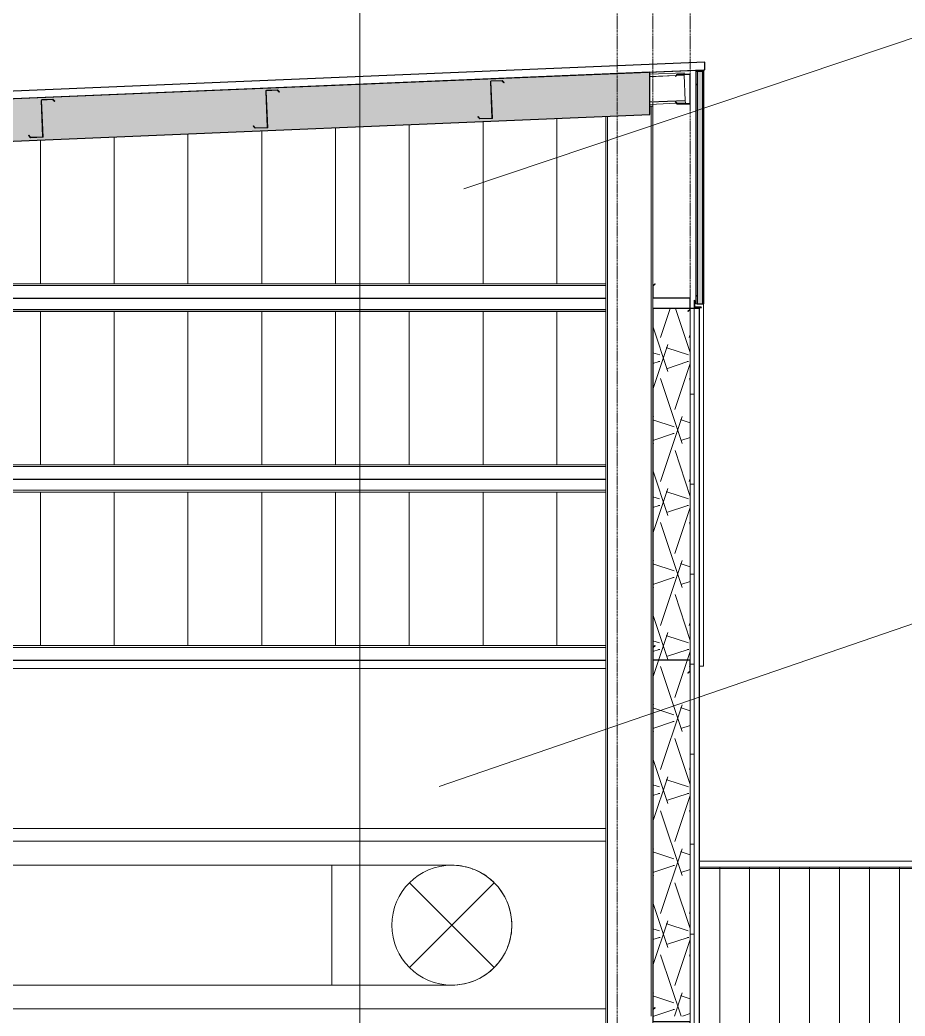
# Model space of a CAD drawing. Header units: inches. Extents: x -23445 to -52, y -314 to 853.
# Drawn here: x -7473.3 to -7237.1, y 146.3 to 411.9 of the extents above; entities that cross this region are included whole.
import ezdxf

# ---------------------------------------------------------------- set-up
doc = ezdxf.new("R2010")
doc.units = ezdxf.units.IN
doc.header["$MEASUREMENT"] = 0
doc.linetypes.add('Grid Line 1_2_', pattern=[0.875, 0.5, -0.125, 0.125, -0.125])
for name, color, linetype, lineweight in [('A-ANNO-IDEN', 131, 'Continuous', 9), ('A-CLNG', 13, 'Continuous', 9), ('A-CLNG-PATT', 13, 'Continuous', 9), ('A-GLAZ-CWMG', 51, 'Continuous', 9), ('A-ROOF', 132, 'Continuous', 9), ('A-WALL', 113, 'Continuous', 9), ('A-WALL-PATT', 111, 'Continuous', 25), ('G-ANNO-SYMB', 111, 'Continuous', 9), ('M-HVAC-DUCT', 70, 'Continuous', 9), ('M-HVAC-DUCT-ANNO', 70, 'Continuous', 9), ('S-BEAM', 12, 'Continuous', 9), ('S-COLS', 52, 'Continuous', 9), ('S-GRID', 1, 'Continuous', 9)]:
    doc.layers.add(name, color=color, linetype=linetype, lineweight=lineweight)
pattern_1 = [(45, (-21606.148, 72.082), (-19.007, 19.007), []), (45, (-21606.148, 100.882), (-19.007, 19.007), [])]
pattern_2 = [(161.57, (-21605.188, 73.042), (-7.6802237, -0.0009796), [0, -54.643, 6.067, 0]), (18.43, (-21607.108, 73.042), (-7.6802237, 0.0009796), [0, -54.643, 6.067, 0]), (108.43, (-21605.188, 73.042), (3.8382953, -19.20136532), [18.211, -42.499]), (71.57, (-21607.108, 73.042), (3.8382953, 19.20136532), [18.211, -42.499])]

# ---------------------------------------------------------------- blocks, each defined once
blk = doc.blocks.new('Girt_C - 8_D-1405488-Building Section - North_South looking West _ Fitness Center')
at = {"layer": 'S-BEAM'}
h = blk.add_hatch(dxfattribs=at)
h.set_pattern_fill('FP_49', color=256, style=0, pattern_type=2)
h.set_pattern_definition(pattern_1)
h.paths.add_polyline_path([(-21127.8, 389.49), (-21124.49, 389.49), (-21124.49, 389.6), (-21127.75, 389.6), (-21128.2, 390.13), (-21128.29, 390.06)], flags=0)
h.paths.add_polyline_path([(-21124.41, 389.67), (-21124.3, 389.67), (-21124.3, 397.3), (-21124.41, 397.3), (-21124.41, 394.1)], flags=0)
h.paths.add_polyline_path([(-21128.2, 396.84), (-21127.75, 397.38), (-21124.49, 397.38), (-21124.49, 397.49), (-21127.8, 397.49), (-21128.28, 396.91)], flags=0)
at = {"layer": 'S-BEAM', "lineweight": 15}
for p, q in [((-21127.8, 397.49), (-21128.28, 396.91)), ((-21128.28, 396.91), (-21128.2, 396.84)), ((-21128.2, 396.84), (-21127.75, 397.38)), ((-21124.49, 397.49), (-21127.8, 397.49)), ((-21127.75, 397.38), (-21124.49, 397.38)), ((-21124.41, 397.3), (-21124.41, 389.67)), ((-21124.3, 389.67), (-21124.3, 397.3)), ((-21128.2, 390.13), (-21128.29, 390.06)), ((-21128.29, 390.06), (-21127.8, 389.49)), ((-21127.75, 389.6), (-21128.2, 390.13)), ((-21127.8, 389.49), (-21124.49, 389.49)), ((-21124.49, 389.6), (-21127.75, 389.6))]:
    blk.add_line(p, q, dxfattribs=at)
for centre, radius, start, end in [((-21124.49, 397.3), 0.188, 0, 90), ((-21124.49, 397.3), 0.0782, 0, 87.8773), ((-21124.49, 389.67), 0.0782, 273.0424, 0), ((-21124.49, 389.67), 0.188, 270, 0)]:
    blk.add_arc(centre, radius, start, end, dxfattribs=at)
blk = doc.blocks.new('Rectangular Mullion - Profile_Polycarbonate_Upper and left-1149837-Building Section - North_South looking West _ Fitness Center')
at = {"layer": 'A-GLAZ-CWMG', "lineweight": 13}
for p, q in [((-21120.72, 398.24), (-21122.85, 398.24)), ((-21122.85, 398.24), (-21122.85, 394.61)), ((-21122.79, 394.68), (-21122.79, 398.17)), ((-21122.79, 398.17), (-21120.78, 398.17)), ((-21120.78, 398.17), (-21120.78, 395.46)), ((-21120.72, 395.4), (-21120.72, 398.24)), ((-21122.85, 394.61), (-21122.49, 394.61)), ((-21122.56, 394.68), (-21122.79, 394.68)), ((-21122.49, 394.86), (-21122.56, 394.86)), ((-21122.56, 394.86), (-21122.56, 394.68)), ((-21122.49, 394.61), (-21122.49, 394.86)), ((-21120.78, 395.46), (-21120.85, 395.46)), ((-21120.85, 395.46), (-21120.85, 395.4)), ((-21120.85, 395.4), (-21120.72, 395.4))]:
    blk.add_line(p, q, dxfattribs=at)
blk = doc.blocks.new('Rectangular Mullion - Profile_Polycarbonate_Lower-1149838-Building Section - North_South looking West _ Fitness Center')
at = {"layer": 'A-GLAZ-CWMG', "lineweight": 13}
for p, q in [((-21122.49, 338.43), (-21122.85, 338.43)), ((-21122.85, 338.43), (-21122.85, 336.19)), ((-21122.79, 336.25), (-21122.79, 338.37)), ((-21122.79, 338.37), (-21122.56, 338.37)), ((-21122.56, 338.37), (-21122.56, 338.18)), ((-21122.56, 338.18), (-21122.49, 338.18)), ((-21122.49, 338.18), (-21122.49, 338.43)), ((-21120.72, 337.64), (-21120.85, 337.64)), ((-21120.85, 337.64), (-21120.85, 337.58)), ((-21120.85, 337.58), (-21120.78, 337.58)), ((-21120.78, 337.58), (-21120.78, 336.25)), ((-21120.72, 336.19), (-21120.72, 337.64)), ((-21122.85, 336.19), (-21120.72, 336.19)), ((-21120.78, 336.25), (-21122.79, 336.25))]:
    blk.add_line(p, q, dxfattribs=at)
blk = doc.blocks.new('Rectangular Mullion - Profile_Polycarbonate_Upper and left-1189992-Building Section - North_South looking West _ Fitness Center')
at = {"layer": 'A-GLAZ-CWMG'}
for p, q in [((-21122.49, 398.17), (-21122.49, 336.25)), ((-21120.85, 398.17), (-21120.85, 336.25)), ((-21122.85, 394.61), (-21122.85, 338.43)), ((-21120.72, 395.4), (-21120.72, 337.64))]:
    blk.add_line(p, q, dxfattribs=at)
blk = doc.blocks.new('Girt_Z - 10_D-1351983-Building Section - North_South looking West _ Fitness Center')
at = {"layer": 'S-BEAM'}
h = blk.add_hatch(dxfattribs=at)
h.set_pattern_fill('FP_49', color=256, style=0, pattern_type=2)
h.set_pattern_definition(pattern_1)
h.paths.add_polyline_path([(-21180.48, 385.52), (-21177.11, 385.66), (-21177.29, 385.76), (-21180.43, 385.63), (-21180.9, 386.15), (-21180.98, 386.07)], flags=0)
h.paths.add_polyline_path([(-21177.11, 385.66), (-21177.51, 395.46), (-21177.62, 395.46), (-21177.22, 385.84)], flags=0)
h.paths.add_polyline_path([(-21174.08, 395.15), (-21174, 395.22), (-21174.51, 395.78), (-21177.44, 395.65), (-21177.44, 395.55), (-21174.56, 395.67)], flags=0)
at = {"layer": 'S-BEAM', "lineweight": 15}
for p, q in [((-21177.62, 395.46), (-21177.22, 385.84)), ((-21177.11, 385.66), (-21177.51, 395.46)), ((-21174.51, 395.78), (-21177.44, 395.65)), ((-21177.44, 395.55), (-21174.56, 395.67)), ((-21174.56, 395.67), (-21174.08, 395.15)), ((-21174, 395.22), (-21174.51, 395.78)), ((-21174.08, 395.15), (-21174, 395.22)), ((-21180.9, 386.15), (-21180.98, 386.07)), ((-21180.98, 386.07), (-21180.48, 385.52)), ((-21180.43, 385.63), (-21180.9, 386.15)), ((-21180.48, 385.52), (-21177.11, 385.66)), ((-21177.29, 385.76), (-21180.43, 385.63))]:
    blk.add_line(p, q, dxfattribs=at)
for centre, radius, start, end in [((-21177.44, 395.47), 0.187, 92.3859, 182.3859), ((-21177.44, 395.47), 0.0782, 94.5087, 182.3859), ((-21177.3, 385.84), 0.0782, 275.4283, 2.3859)]:
    blk.add_arc(centre, radius, start, end, dxfattribs=at)
blk = doc.blocks.new('Girt_Z - 10_D-V108-Building Section - North_South looking West _ Fitness Center')
at = {"layer": 'S-BEAM', "lineweight": 15}
for p, q in [((-21234.46, 393.28), (-21237.39, 393.16)), ((-21233.95, 392.73), (-21234.46, 393.28)), ((-21237.57, 392.96), (-21237.17, 383.34)), ((-21237.05, 383.16), (-21237.46, 392.97)), ((-21237.39, 393.05), (-21234.5, 393.17)), ((-21234.5, 393.17), (-21234.03, 392.65)), ((-21234.03, 392.65), (-21233.95, 392.73)), ((-21240.85, 383.65), (-21240.93, 383.58)), ((-21240.93, 383.58), (-21240.43, 383.02)), ((-21240.38, 383.13), (-21240.85, 383.65)), ((-21240.43, 383.02), (-21237.05, 383.16)), ((-21237.24, 383.26), (-21240.38, 383.13))]:
    blk.add_line(p, q, dxfattribs=at)
for centre, radius, start, end in [((-21237.38, 392.97), 0.187, 92.3859, 182.3859), ((-21237.38, 392.97), 0.0782, 94.5087, 182.3859), ((-21237.25, 383.34), 0.0782, 275.4283, 2.3859)]:
    blk.add_arc(centre, radius, start, end, dxfattribs=at)
blk = doc.blocks.new('Girt_Z - 10_D-V109-Building Section - North_South looking West _ Fitness Center')
at = {"layer": 'S-BEAM'}
h = blk.add_hatch(dxfattribs=at)
h.set_pattern_fill('FP_49', color=256, style=0, pattern_type=2)
h.set_pattern_definition(pattern_1)
h.paths.add_polyline_path([(-21300.37, 380.52), (-21297, 380.66), (-21297.19, 380.77), (-21300.33, 380.64), (-21300.8, 381.15), (-21300.88, 381.08)], flags=0)
h.paths.add_polyline_path([(-21297, 380.66), (-21297.41, 390.47), (-21297.52, 390.46), (-21297.12, 380.85)], flags=0)
h.paths.add_polyline_path([(-21293.98, 390.15), (-21293.9, 390.23), (-21294.41, 390.78), (-21297.34, 390.66), (-21297.34, 390.55), (-21294.45, 390.67)], flags=0)
at = {"layer": 'S-BEAM', "lineweight": 15}
for p, q in [((-21294.41, 390.78), (-21297.34, 390.66)), ((-21297.34, 390.55), (-21294.45, 390.67)), ((-21294.45, 390.67), (-21293.98, 390.15)), ((-21293.9, 390.23), (-21294.41, 390.78)), ((-21297.52, 390.46), (-21297.12, 380.85)), ((-21297, 380.66), (-21297.41, 390.47)), ((-21293.98, 390.15), (-21293.9, 390.23)), ((-21300.8, 381.15), (-21300.88, 381.08)), ((-21300.88, 381.08), (-21300.37, 380.52)), ((-21300.33, 380.64), (-21300.8, 381.15)), ((-21300.37, 380.52), (-21297, 380.66)), ((-21297.19, 380.77), (-21300.33, 380.64))]:
    blk.add_line(p, q, dxfattribs=at)
for centre, radius, start, end in [((-21297.33, 390.47), 0.187, 92.3859, 182.3859), ((-21297.33, 390.47), 0.0782, 94.5087, 182.3859), ((-21297.2, 380.84), 0.0782, 275.4283, 2.3859)]:
    blk.add_arc(centre, radius, start, end, dxfattribs=at)
blk = doc.blocks.new('L-Angle - L2X2X3_16-1162514-Building Section - North_South looking West _ Fitness Center')
at = {"layer": 'S-BEAM', "lineweight": 15}
for p, q in [((-21123.3, 337.18), (-21123.3, 335.18)), ((-21123.3, 335.18), (-21121.3, 335.18)), ((-21123.12, 335.56), (-21123.12, 336.99)), ((-21121.49, 335.37), (-21122.93, 335.37))]:
    blk.add_line(p, q, dxfattribs=at)
for centre, start, end in [((-21123.3, 336.99), 0, 90), ((-21122.93, 335.56), 180, 270), ((-21121.49, 335.18), 0, 90)]:
    blk.add_arc(centre, 0.188, start, end, dxfattribs=at)
blk = doc.blocks.new('Girt_Z - 10_D-1516133-Building Section - North_South looking West _ Fitness Center')
at = {"layer": 'S-BEAM', "lineweight": 15}
for p, q in [((-21133.73, 148.54), (-21134.3, 148.06)), ((-21134.3, 148.06), (-21134.3, 144.69)), ((-21134.19, 148.01), (-21133.66, 148.46)), ((-21134.19, 144.87), (-21134.19, 148.01)), ((-21133.66, 148.46), (-21133.73, 148.54)), ((-21134.3, 144.69), (-21124.49, 144.69)), ((-21124.49, 144.8), (-21134.12, 144.8)), ((-21124.41, 144.61), (-21124.41, 141.72)), ((-21124.3, 141.67), (-21124.3, 144.61)), ((-21124.41, 141.72), (-21124.95, 141.27)), ((-21124.95, 141.27), (-21124.88, 141.19)), ((-21124.88, 141.19), (-21124.3, 141.67))]:
    blk.add_line(p, q, dxfattribs=at)
for centre, radius, start, end in [((-21134.12, 144.88), 0.0782, 183.0424, 270), ((-21124.49, 144.61), 0.188, 0, 90), ((-21124.49, 144.61), 0.0782, 2.1227, 90)]:
    blk.add_arc(centre, radius, start, end, dxfattribs=at)
blk = doc.blocks.new('Girt_Z - 10_D-1223956-Building Section - North_South looking West _ Fitness Center')
at = {"layer": 'S-BEAM'}
h = blk.add_hatch(dxfattribs=at)
h.set_pattern_fill('FP_49', color=256, style=0, pattern_type=2)
h.set_pattern_definition(pattern_1)
h.paths.add_polyline_path([(-21124.88, 237.69), (-21124.3, 238.17), (-21124.3, 241.11), (-21124.41, 241.11), (-21124.41, 238.22), (-21124.95, 237.77)], flags=0)
h.paths.add_polyline_path([(-21134.3, 241.19), (-21124.49, 241.19), (-21124.49, 241.3), (-21134.12, 241.3)], flags=0)
h.paths.add_polyline_path([(-21134.3, 241.19), (-21134.19, 241.37), (-21134.19, 244.51), (-21133.66, 244.96), (-21133.73, 245.04), (-21134.3, 244.56)], flags=0)
at = {"layer": 'S-BEAM', "lineweight": 15}
for p, q in [((-21133.73, 245.04), (-21134.3, 244.56)), ((-21134.3, 244.56), (-21134.3, 241.19)), ((-21134.19, 244.51), (-21133.66, 244.96)), ((-21134.19, 241.37), (-21134.19, 244.51)), ((-21133.66, 244.96), (-21133.73, 245.04)), ((-21134.3, 241.19), (-21124.49, 241.19)), ((-21124.49, 241.3), (-21134.12, 241.3)), ((-21124.41, 241.11), (-21124.41, 238.22)), ((-21124.3, 238.17), (-21124.3, 241.11)), ((-21124.41, 238.22), (-21124.95, 237.77)), ((-21124.95, 237.77), (-21124.88, 237.69)), ((-21124.88, 237.69), (-21124.3, 238.17))]:
    blk.add_line(p, q, dxfattribs=at)
for centre, radius, start, end in [((-21134.12, 241.38), 0.0782, 183.0424, 270), ((-21124.49, 241.11), 0.187, 360, 90), ((-21124.49, 241.11), 0.0782, 2.1227, 90)]:
    blk.add_arc(centre, radius, start, end, dxfattribs=at)
blk = doc.blocks.new('Girt_Z - 10_D-V174-Building Section - North_South looking West _ Fitness Center')
at = {"layer": 'S-BEAM', "lineweight": 15}
for p, q in [((-21133.73, 341.54), (-21134.3, 341.06)), ((-21134.3, 341.06), (-21134.3, 337.69)), ((-21134.19, 341.01), (-21133.66, 341.46)), ((-21134.19, 337.87), (-21134.19, 341.01)), ((-21133.66, 341.46), (-21133.73, 341.54)), ((-21134.3, 337.69), (-21124.49, 337.69)), ((-21124.49, 337.8), (-21134.12, 337.8)), ((-21124.41, 337.61), (-21124.41, 334.72)), ((-21124.3, 334.67), (-21124.3, 337.61)), ((-21124.41, 334.72), (-21124.95, 334.27)), ((-21124.95, 334.27), (-21124.88, 334.19)), ((-21124.88, 334.19), (-21124.3, 334.67))]:
    blk.add_line(p, q, dxfattribs=at)
for centre, radius, start, end in [((-21134.12, 337.88), 0.0782, 183.0424, 270), ((-21124.49, 337.61), 0.187, 360, 90), ((-21124.49, 337.61), 0.0782, 2.1227, 90)]:
    blk.add_arc(centre, radius, start, end, dxfattribs=at)
blk = doc.blocks.new('Girt_C - 10_D-1401751-Building Section - North_South looking West _ Fitness Center')
at = {"layer": 'S-BEAM'}
blk.add_line((-21146.8, 148.19), (-21381.05, 148.19), dxfattribs=at)
blk = doc.blocks.new('Girt_Z - 10_D-1255199-Building Section - North_South looking West _ Fitness Center')
at = {"layer": 'S-BEAM'}
for p, q in [((-21381.05, 196.31), (-21146.8, 196.31)), ((-21381.05, 192.94), (-21146.8, 192.94))]:
    blk.add_line(p, q, dxfattribs=at)
blk = doc.blocks.new('Girt_Z - 10_D-1254871-Building Section - North_South looking West _ Fitness Center')
at = {"layer": 'S-BEAM'}
for p, q in [((-21381.05, 245.04), (-21146.8, 245.04)), ((-21381.05, 244.56), (-21146.8, 244.56)), ((-21381.05, 241.19), (-21146.8, 241.19)), ((-21381.05, 241.11), (-21146.8, 241.11))]:
    blk.add_line(p, q, dxfattribs=at)
blk = doc.blocks.new('Girt_Z - 10_D-1249026-Building Section - North_South looking West _ Fitness Center')
at = {"layer": 'S-BEAM'}
for p, q in [((-21381.05, 341.54), (-21146.8, 341.54)), ((-21381.05, 341.06), (-21146.8, 341.06)), ((-21381.05, 337.69), (-21146.8, 337.69)), ((-21381.05, 337.61), (-21146.8, 337.61)), ((-21381.05, 334.72), (-21146.8, 334.72)), ((-21381.05, 334.27), (-21146.8, 334.27)), ((-21381.05, 334.19), (-21146.8, 334.19))]:
    blk.add_line(p, q, dxfattribs=at)
blk = doc.blocks.new('Girt_C - 8_D-1405507-Building Section - North_South looking West _ Fitness Center')
at = {"layer": 'S-BEAM'}
for p, q in [((-21135.05, 397.42), (-21125.94, 397.8)), ((-21128.1, 397.14), (-21135.05, 396.85)), ((-21128.16, 397.06), (-21135.05, 396.78)), ((-21125.91, 397.16), (-21128.01, 397.07)), ((-21125.91, 397.23), (-21127.95, 397.14)), ((-21125.94, 397.8), (-21125.92, 397.49)), ((-21125.92, 397.38), (-21125.91, 397.23)), ((-21125.91, 397.23), (-21125.91, 397.16)), ((-21125.91, 397.16), (-21125.63, 390.45)), ((-21125.63, 390.45), (-21135.05, 390.06)), ((-21125.63, 390.38), (-21135.05, 389.99)), ((-21127.99, 389.71), (-21135.05, 389.41)), ((-21125.6, 389.81), (-21127.85, 389.71)), ((-21125.63, 390.45), (-21125.63, 390.38)), ((-21125.63, 390.38), (-21125.6, 389.81))]:
    blk.add_line(p, q, dxfattribs=at)
blk = doc.blocks.new('Girt_Z - 10_D-1255459-Building Section - North_South looking West _ Fitness Center')
at = {"layer": 'S-BEAM'}
for p, q in [((-21381.05, 293.29), (-21146.8, 293.29)), ((-21381.05, 292.81), (-21146.8, 292.81)), ((-21381.05, 289.44), (-21146.8, 289.44)), ((-21381.05, 289.36), (-21146.8, 289.36)), ((-21381.05, 286.47), (-21146.8, 286.47)), ((-21381.05, 286.02), (-21146.8, 286.02)), ((-21381.05, 285.94), (-21146.8, 285.94))]:
    blk.add_line(p, q, dxfattribs=at)
blk = doc.blocks.new('Round Elbow - 1_0 D-V180-Building Section - North_South looking West _ Fitness Center')
at = {"layer": 'M-HVAC-DUCT'}
for p, q in [((-21219.93, 170.5), (-21219.93, 186.5)), ((-21219.93, 154.5), (-21219.93, 170.5))]:
    blk.add_line(p, q, dxfattribs=at)
at = {"layer": 'M-HVAC-DUCT', "flags": 128}
for points in [[(-21219.93, 186.5), (-21218.65, 186.5), (-21217.37, 186.5), (-21216.1, 186.5), (-21214.83, 186.5), (-21213.57, 186.5), (-21212.32, 186.5), (-21211.08, 186.5), (-21209.86, 186.5), (-21208.66, 186.5), (-21207.47, 186.5), (-21206.3, 186.5), (-21205.15, 186.5), (-21204.03, 186.5), (-21202.93, 186.5), (-21201.86, 186.5), (-21200.82, 186.5), (-21199.81, 186.5), (-21198.83, 186.5), (-21197.88, 186.5), (-21196.97, 186.5), (-21196.1, 186.5), (-21195.26, 186.5), (-21194.47, 186.5), (-21193.71, 186.5), (-21193, 186.5), (-21192.33, 186.5), (-21191.71, 186.5), (-21191.12, 186.5), (-21190.59, 186.5), (-21190.1, 186.5), (-21189.66, 186.5), (-21189.27, 186.5), (-21188.93, 186.5), (-21188.64, 186.5), (-21188.39, 186.5), (-21188.2, 186.5), (-21188.06, 186.5), (-21187.97, 186.5)], [(-21187.93, 186.5), (-21187.29, 186.49), (-21186.65, 186.45), (-21186.01, 186.38), (-21185.38, 186.3), (-21185.13, 186.25)], [(-21185.11, 186.25), (-21184.75, 186.18), (-21184.12, 186.04), (-21183.51, 185.88), (-21182.89, 185.69), (-21182.49, 185.54)], [(-21182.43, 185.52), (-21182.29, 185.47), (-21181.7, 185.24), (-21181.11, 184.98), (-21180.54, 184.69), (-21179.98, 184.39), (-21179.43, 184.06), (-21178.89, 183.71), (-21178.37, 183.33), (-21177.87, 182.94), (-21177.67, 182.78)], [(-21177.62, 182.73), (-21177.38, 182.53), (-21176.91, 182.1), (-21176.45, 181.65), (-21176.01, 181.18), (-21175.6, 180.69), (-21175.2, 180.19), (-21174.82, 179.68), (-21174.46, 179.14), (-21174.13, 178.6), (-21173.82, 178.04), (-21173.53, 177.47), (-21173.26, 176.89), (-21173.02, 176.3), (-21172.91, 176.01)], [(-21172.88, 175.94), (-21172.8, 175.7), (-21172.6, 175.09), (-21172.43, 174.47), (-21172.28, 173.85), (-21172.16, 173.22), (-21172.06, 172.59), (-21171.99, 171.95), (-21171.95, 171.31), (-21171.93, 170.67), (-21171.93, 170.5)], [(-21171.93, 170.5), (-21171.94, 169.86), (-21171.98, 169.22), (-21172.04, 168.58), (-21172.13, 167.95), (-21172.17, 167.75)], [(-21172.18, 167.69), (-21172.25, 167.32), (-21172.39, 166.7), (-21172.55, 166.08), (-21172.74, 165.47), (-21172.89, 165.04)], [(-21172.9, 165), (-21172.95, 164.86), (-21173.19, 164.27), (-21173.45, 163.68), (-21173.74, 163.11), (-21174.04, 162.55), (-21174.37, 162), (-21174.72, 161.47), (-21175.09, 160.94), (-21175.49, 160.44), (-21175.65, 160.24)], [(-21175.7, 160.19), (-21175.9, 159.95), (-21176.33, 159.48), (-21176.78, 159.02), (-21177.25, 158.59), (-21177.73, 158.17), (-21178.23, 157.77), (-21178.75, 157.39), (-21179.28, 157.04), (-21179.83, 156.7), (-21180.39, 156.39), (-21180.96, 156.1), (-21181.54, 155.83), (-21182.13, 155.59), (-21182.42, 155.48)], [(-21187.95, 154.5), (-21188.03, 154.5), (-21188.16, 154.5), (-21188.34, 154.5), (-21188.57, 154.5), (-21188.84, 154.5), (-21189.17, 154.5), (-21189.55, 154.5), (-21189.98, 154.5), (-21190.45, 154.5), (-21190.98, 154.5), (-21191.54, 154.5), (-21192.16, 154.5), (-21192.82, 154.5), (-21193.52, 154.5), (-21194.26, 154.5), (-21195.05, 154.5), (-21195.87, 154.5), (-21196.73, 154.5), (-21197.63, 154.5), (-21198.57, 154.5), (-21199.54, 154.5), (-21200.54, 154.5), (-21201.58, 154.5), (-21202.64, 154.5), (-21203.73, 154.5), (-21204.85, 154.5), (-21205.99, 154.5), (-21207.15, 154.5), (-21208.33, 154.5), (-21209.53, 154.5), (-21210.75, 154.5), (-21211.99, 154.5), (-21213.23, 154.5), (-21214.49, 154.5), (-21215.75, 154.5), (-21217.03, 154.5), (-21218.3, 154.5), (-21219.58, 154.5), (-21219.93, 154.5)], [(-21182.49, 155.46), (-21182.73, 155.37), (-21183.34, 155.17), (-21183.96, 155), (-21184.58, 154.85), (-21185.21, 154.73), (-21185.84, 154.64), (-21186.48, 154.57), (-21187.12, 154.52), (-21187.76, 154.5), (-21187.93, 154.5)]]:
    blk.add_lwpolyline(points, dxfattribs=at)

msp = doc.modelspace()

# ---------------------------------------------------------------- hatches: boundary and pattern name
at = {"layer": 'A-CLNG-PATT'}
h = msp.add_hatch(dxfattribs=at)
h.set_pattern_fill('FP_47', color=256, style=0, pattern_type=2)
h.set_pattern_definition(pattern_2)
h.paths.add_polyline_path([(-8540.82995, 335.21711), (-7305.20495, 386.70148), (-7305.20495, 397.96125), (-8540.82995, 346.47687), (-8540.82995, 343.72475)], flags=0)
at = {"layer": 'A-WALL-PATT', "lineweight": 9}
h = msp.add_hatch(dxfattribs=at)
h.set_pattern_fill('FP_55', color=256, style=0, pattern_type=2)
h.set_pattern_definition([(90, (-21385.178, 0), (-19.685, 1e-15), [])])
h.paths.add_polyline_path([(-7304.4549, 337.6875), (-7304.26745, 337.79688), (-7294.6424, 337.79688), (-7294.64237, 337.6875), (-7304.34552, 337.6875)], flags=0)
h.paths.add_polyline_path([(-7290.93681, 239.5625), (-7290.99931, 336.18786), (-7293.00031, 336.25036), (-7292.93781, 398.23546), (-7290.93681, 398.23546), (-7290.99931, 398.56905), (-7305.20495, 397.96125), (-7305.20495, 397.421), (-7296.08777, 397.80088), (-7296.06092, 397.48675), (-7294.64245, 397.48675), (-7294.64245, 397.37738), (-7296.07012, 397.37738), (-7295.77869, 389.80682), (-7297.95495, 389.65691), (-7297.90395, 389.59613), (-7294.63836, 389.59613), (-7294.64245, 389.48675), (-7297.95495, 389.48675), (-7298.14093, 389.70839), (-7305.20495, 389.41405), (-7305.20495, 388.92447), (-7304.45495, 388.92447), (-7304.4549, 341.0625), (-7303.88036, 341.54459), (-7303.81006, 341.4608), (-7304.34552, 341.0115), (-7304.38967, 337.79688), (-7304.45495, 337.61224), (-7304.45495, 335), (-7294.56427, 335), (-7294.56427, 337.61224), (-7294.45495, 337.60938), (-7294.4549, 335), (-7291.95495, 335), (-7291.95495, 239.5625)], flags=0)
h.paths.add_polyline_path([(-7316.95495, 245.04459), (-7316.95495, 285.93978), (-7551.20495, 285.93978), (-7551.20495, 245.04459), (-7344.94249, 245.04459)], flags=0)
h.paths.add_polyline_path([(-7499.86649, 293.29459), (-7316.95495, 293.29459), (-7316.95495, 334.18978), (-7551.20495, 334.18978), (-7551.20495, 293.29459)], flags=0)
h.paths.add_polyline_path([(-7291.45501, 335.18119), (-7293.45495, 335.18119), (-7293.45495, 337.18113), (-7293.26751, 336.99369), (-7293.21259, 335.4236), (-7292.93781, 335.36869), (-7291.64251, 335.36869)], flags=0)
h.paths.add_polyline_path([(-7467.15434, 341.54459), (-7316.95495, 341.54459), (-7316.95495, 386.2119), (-7551.20495, 376.45148), (-7551.20495, 341.54459), (-7467.56285, 341.54459)], flags=0)
h.paths.add_polyline_path([(-7294.56433, 389.6742), (-7294.56433, 397.29928), (-7294.45495, 397.29928), (-7294.45495, 389.67425)], flags=0)
at = {"layer": 'A-WALL-PATT', "lineweight": 9, "transparency": 33554649}
msp.add_hatch(color=256, dxfattribs=at).paths.add_polyline_path([(-7291.07178, 336.25036), (-7291.07178, 398.17296), (-7292.64658, 398.17296), (-7292.64658, 336.25036)], flags=0)
at = {"layer": 'A-WALL-PATT', "lineweight": 9}
h = msp.add_hatch(dxfattribs=at)
h.set_pattern_fill('FP_47', color=256, style=0, pattern_type=2)
h.set_pattern_definition(pattern_2)
h.paths.add_polyline_path([(-7294.45495, 146.25), (-7294.45495, 335), (-7304.45495, 335), (-7304.45495, 146.25), (-7296.52874, 146.25)], flags=0)
h = msp.add_hatch(dxfattribs=at)
h.set_pattern_fill('FP_52', color=256, style=0, pattern_type=2)
h.set_pattern_definition([(0, (-21606.148, 72.082), (0, 24), []), (90, (-21606.148, 72.082), (-24, 1e-15), [])])
h.paths.add_polyline_path([(-7294.45495, 146.25), (-7293.45495, 146.25), (-7293.45495, 335), (-7294.45495, 335), (-7294.45495, 152.28075)], flags=0)
h = msp.add_hatch(dxfattribs=at)
h.set_pattern_fill('FP_51', color=256, style=0, pattern_type=2)
h.set_pattern_definition([(90, (-21150.615, 0), (-8, 5e-16), [])])
h.paths.add_polyline_path([(-7291.95495, 0), (-7070.45495, 0), (-7070.45495, 186), (-7291.95495, 185.97751), (-7291.95495, 0.33127)], flags=0)

# ---------------------------------------------------------------- linework, layer by layer
at = {"layer": 'A-ANNO-IDEN', "color": 153}
for p, q in [((-7354.90689, 366.87194), (-6988.1456, 490.08185)), ((-7361.47808, 207.52045), (-6988.1456, 335.65876))]:
    msp.add_line(p, q, dxfattribs=at)
at = {"layer": 'A-CLNG', "lineweight": 25}
for p, q in [((-7305.20495, 397.96125), (-8540.82995, 346.47687)), ((-7305.20495, 386.70148), (-7305.20495, 397.96125)), ((-8540.82995, 335.21711), (-7305.20495, 386.70148))]:
    msp.add_line(p, q, dxfattribs=at)
at = {"layer": 'A-ROOF', "lineweight": 25}
for p, q in [((-7290.60513, 400.64976), (-8603.2474, 345.95634)), ((-8603.2474, 343.9546), (-7290.60513, 398.64803)), ((-7290.60513, 398.64803), (-7290.60513, 400.64976))]:
    msp.add_line(p, q, dxfattribs=at)
at = {"layer": 'A-ROOF'}
for p, q in [((-7291.95495, 187.60329), (-7059.20495, 187.60329)), ((-7070.45495, 185.60156), (-7291.95495, 185.60156))]:
    msp.add_line(p, q, dxfattribs=at)
at = {"layer": 'A-WALL'}
for p, q in [((-7290.93681, 398.57165), (-7555.26745, 387.55788)), ((-7290.93681, 398.23546), (-7290.93681, 398.57165)), ((-7294.45495, 144), (-7294.45495, 335)), ((-7293.45495, 144), (-7293.45495, 335)), ((-7290.93681, 239.5625), (-7290.93681, 336.18786)), ((-7291.95495, 239.5625), (-7290.93681, 239.5625)), ((-7316.95495, 238.939), (-7551.20495, 238.939)), ((-7070.45495, 186), (-7291.95495, 186))]:
    msp.add_line(p, q, dxfattribs=at)
at = {"layer": 'A-WALL', "lineweight": 25}
for p, q in [((-7291.07178, 398.17296), (-7292.64658, 398.17296)), ((-7292.64658, 398.17296), (-7292.64658, 336.25036)), ((-7291.07178, 336.25036), (-7291.07178, 398.17296)), ((-7291.95495, 335), (-7304.45495, 335)), ((-7304.45495, 335), (-7304.45495, 146.25)), ((-7292.64658, 336.25036), (-7291.07178, 336.25036)), ((-7291.95495, 144), (-7291.95495, 335))]:
    msp.add_line(p, q, dxfattribs=at)
at = {"layer": 'G-ANNO-SYMB'}
msp.add_line((-7382.67475, 545.15708), (-7382.67475, -79.66081), dxfattribs=at)
at = {"layer": 'M-HVAC-DUCT'}
for p, q in [((-7390.07995, 186.5), (-8445.95246, 186.5)), ((-7390.07995, 186.5), (-7390.07995, 154.5)), ((-8445.95246, 154.5), (-7390.07995, 154.5))]:
    msp.add_line(p, q, dxfattribs=at)
at = {"layer": 'M-HVAC-DUCT-ANNO'}
for p, q in [((-7369.39366, 181.81371), (-7346.76625, 159.18629)), ((-7346.76625, 181.81371), (-7369.39366, 159.18629))]:
    msp.add_line(p, q, dxfattribs=at)
for start, end in [(0, 180), (180, 360)]:
    msp.add_arc((-7358.07995, 170.5), 16, start, end, dxfattribs=at)
at = {"layer": 'S-COLS'}
for p, q in [((-7305.19861, 388.92447), (-7304.88855, 388.92447)), ((-7304.88855, 388.92447), (-7304.45495, 388.92447)), ((-7304.88855, 388.92447), (-7304.88855, 146.25)), ((-7304.45495, 388.92447), (-7304.45495, 341.0625)), ((-7316.95495, 386.2119), (-7316.95495, 0)), ((-7316.52136, 386.22997), (-7316.52136, 0)), ((-7304.45495, 337.6875), (-7304.45495, 335))]:
    msp.add_line(p, q, dxfattribs=at)
at = {"layer": 'S-GRID', "linetype": 'Grid Line 1_2_'}
for p, q in [((-7313.95495, -293.03588), (-7313.95495, 738.65708)), ((-7304.45495, -293.03588), (-7304.45495, 738.65708)), ((-7294.45495, -293.03588), (-7294.45495, 738.65708))]:
    msp.add_line(p, q, dxfattribs=at)

# ---------------------------------------------------------------- block references
at = {"layer": 'A-GLAZ-CWMG'}
for name in ['Rectangular Mullion - Profile_Polycarbonate_Upper and left-1149837-Building Section - North_South looking West _ Fitness Center', 'Rectangular Mullion - Profile_Polycarbonate_Upper and left-1189992-Building Section - North_South looking West _ Fitness Center', 'Rectangular Mullion - Profile_Polycarbonate_Lower-1149838-Building Section - North_South looking West _ Fitness Center']:
    msp.add_blockref(name, (13829.84786, 0), dxfattribs=at)
at = {"layer": 'M-HVAC-DUCT'}
msp.add_blockref('Round Elbow - 1_0 D-V180-Building Section - North_South looking West _ Fitness Center', (13829.84786, 0), dxfattribs=at)
at = {"layer": 'S-BEAM'}
for name in ['Girt_C - 8_D-1405507-Building Section - North_South looking West _ Fitness Center', 'Girt_C - 8_D-1405488-Building Section - North_South looking West _ Fitness Center', 'Girt_Z - 10_D-V108-Building Section - North_South looking West _ Fitness Center', 'Girt_Z - 10_D-1351983-Building Section - North_South looking West _ Fitness Center', 'Girt_Z - 10_D-V109-Building Section - North_South looking West _ Fitness Center', 'Girt_Z - 10_D-1249026-Building Section - North_South looking West _ Fitness Center', 'Girt_Z - 10_D-V174-Building Section - North_South looking West _ Fitness Center', 'L-Angle - L2X2X3_16-1162514-Building Section - North_South looking West _ Fitness Center', 'Girt_Z - 10_D-1255459-Building Section - North_South looking West _ Fitness Center', 'Girt_Z - 10_D-1254871-Building Section - North_South looking West _ Fitness Center', 'Girt_Z - 10_D-1223956-Building Section - North_South looking West _ Fitness Center', 'Girt_Z - 10_D-1255199-Building Section - North_South looking West _ Fitness Center', 'Girt_C - 10_D-1401751-Building Section - North_South looking West _ Fitness Center', 'Girt_Z - 10_D-1516133-Building Section - North_South looking West _ Fitness Center']:
    msp.add_blockref(name, (13829.84786, 0), dxfattribs=at)

doc.saveas('drawing.dxf')
